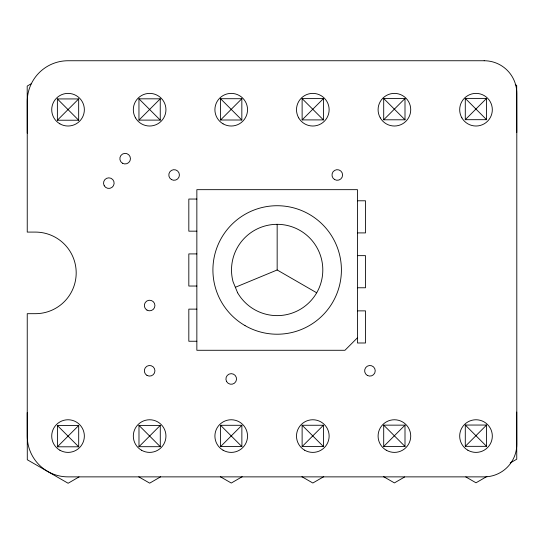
<?xml version="1.0" encoding="UTF-8"?>
<svg xmlns="http://www.w3.org/2000/svg" width="544" height="544" viewBox="0 0 544 544"><rect width="100%" height="100%" fill="white"/><g stroke="black" fill="none" stroke-linecap="round" stroke-linejoin="round"><path stroke-width="0.82" d="M78.669 98.933L57.378 120.224L57.378 98.933L78.669 98.933L78.669 120.224L57.378 120.224M160.249 98.824L138.958 120.115L138.958 98.824L160.249 98.824L160.249 120.115L138.958 120.115M241.835 98.716L220.544 120.006L220.544 98.716L241.835 98.716L241.835 120.006L220.544 120.006M323.415 98.607L302.124 119.904L302.124 98.607L323.415 98.607L323.415 119.904L302.124 119.904M57.406 446.801L78.696 425.51L78.696 446.801L57.406 446.801L57.406 425.51L78.696 425.51M405.001 98.498L383.704 119.796L383.704 98.498L405.001 98.498L405.001 119.796L383.704 119.796M138.985 446.692L160.283 425.401L160.283 446.692L138.985 446.692L138.985 425.401L160.283 425.401M486.581 98.396L465.29 119.687L465.29 98.396L486.581 98.396L486.581 119.687L465.29 119.687M220.572 446.583L241.862 425.292L241.862 446.583L220.572 446.583L220.572 425.292L241.862 425.292M323.415 425.258L302.124 446.549L302.124 425.258L323.415 425.258L323.415 446.549L302.124 446.549M405.001 425.15L383.704 446.447L383.704 425.15L405.001 425.15L405.001 446.447L383.704 446.447M486.581 425.048L465.29 446.338L465.29 425.048L486.581 425.048L486.581 446.338L465.29 446.338M357.469 337.77L344.964 350.282L196.853 350.282L196.853 189.666L357.469 189.666L357.469 342.992L365.5 342.992L365.5 310.869L357.469 310.869M31.566 83.552L27.2 86.081L27.261 133.185M79.03 476.932L68.116 483.256L27.295 459.755L27.227 412.658M160.616 476.823L149.695 483.147L138.761 476.857M242.196 476.714L231.282 483.038L220.347 476.748M323.748 476.687L312.834 483.011L301.9 476.714M404.607 477L394.414 482.902L383.479 476.605M486.914 476.469L476 482.793L465.793 476.918M510.204 462.985L516.759 459.19L516.698 412.087M235.348 287.286L277.161 269.974L316.69 292.794M196.853 199.043L188.822 199.043L188.822 231.166L196.853 231.166M357.469 200.784L365.5 200.784L365.5 232.907L357.469 232.907M196.853 253.912L188.822 253.912L188.822 286.035L196.853 286.035M357.469 255.646L365.5 255.646L365.5 287.769L357.469 287.769M196.853 309.128L188.822 309.128L188.822 341.251L196.853 341.251M515.236 84.599L516.698 85.435L516.759 132.539M486.581 119.687L465.29 98.396M405.001 119.796L383.704 98.498M323.415 119.904L302.124 98.607M241.835 120.006L220.544 98.716M160.249 120.115L138.958 98.824M486.581 446.338L465.29 425.048M78.669 120.224L57.378 98.933M405.001 446.447L383.704 425.15M323.415 446.549L302.124 425.258M220.572 425.292L241.862 446.583M138.985 425.401L160.283 446.692M57.406 425.51L78.696 446.801M277.161 224.325L277.161 269.974M484.16 60.744L68.034 60.744A40.8 40.8 0 0 0 27.241 101.544L27.241 232.091L35.401 232.091A40.8 40.8 0 0 1 76.194 272.891A40.8 40.8 0 0 1 35.401 313.684L27.241 313.684L27.241 436.077A40.8 40.8 0 0 0 68.034 476.87L484.16 476.87A32.64 32.64 0 0 0 516.8 444.23L516.8 93.384A32.64 32.64 0 0 0 484.16 60.744M237.626 292.794L233.07 281.785A45.648 45.648 0 0 1 285.083 225.019A45.648 45.648 0 0 1 314.554 296.154A45.648 45.648 0 0 1 237.626 292.794M104.244 185.783A5.297 5.297 0 0 0 113.424 185.783A5.297 5.297 0 0 0 108.834 177.834A5.297 5.297 0 0 0 104.244 185.783M304.66 450.208A16.32 16.32 0 0 0 329.134 436.077A16.32 16.32 0 0 0 304.66 421.94A16.32 16.32 0 0 0 304.66 450.208M171.455 179.568A5.297 5.297 0 0 0 179.411 174.978A5.297 5.297 0 0 0 171.455 170.388A5.297 5.297 0 0 0 171.455 179.568M334.642 179.568A5.297 5.297 0 0 0 342.598 174.978A5.297 5.297 0 0 0 334.642 170.388A5.297 5.297 0 0 0 334.642 179.568M367.282 375.387A5.297 5.297 0 0 0 375.231 370.797A5.297 5.297 0 0 0 367.282 366.207A5.297 5.297 0 0 0 367.282 375.387M122.502 163.248A5.297 5.297 0 0 0 130.451 158.658A5.297 5.297 0 0 0 122.502 154.068A5.297 5.297 0 0 0 122.502 163.248M467.847 450.208A16.32 16.32 0 0 0 492.32 436.077A16.32 16.32 0 0 0 467.847 421.94A16.32 16.32 0 0 0 467.847 450.208M461.87 117.858A16.32 16.32 0 0 0 490.137 117.858A16.32 16.32 0 0 0 476 93.384A16.32 16.32 0 0 0 461.87 117.858M386.254 450.208A16.32 16.32 0 0 0 410.727 436.077A16.32 16.32 0 0 0 386.254 421.94A16.32 16.32 0 0 0 386.254 450.208M223.067 123.835A16.32 16.32 0 0 0 247.54 109.704A16.32 16.32 0 0 0 223.067 95.567A16.32 16.32 0 0 0 223.067 123.835M226.63 381.609A5.297 5.297 0 0 0 235.817 381.609A5.297 5.297 0 0 0 231.22 373.66A5.297 5.297 0 0 0 226.63 381.609M146.982 375.387A5.297 5.297 0 0 0 154.931 370.797A5.297 5.297 0 0 0 146.982 366.207A5.297 5.297 0 0 0 146.982 375.387M146.982 310.114A5.297 5.297 0 0 0 154.931 305.524A5.297 5.297 0 0 0 146.982 300.934A5.297 5.297 0 0 0 146.982 310.114M380.276 117.858A16.32 16.32 0 0 0 408.544 117.858A16.32 16.32 0 0 0 394.407 93.384A16.32 16.32 0 0 0 380.276 117.858M135.497 117.858A16.32 16.32 0 0 0 163.764 117.858A16.32 16.32 0 0 0 149.627 93.384A16.32 16.32 0 0 0 135.497 117.858M223.067 450.208A16.32 16.32 0 0 0 247.54 436.077A16.32 16.32 0 0 0 223.067 421.94A16.32 16.32 0 0 0 223.067 450.208M141.474 450.208A16.32 16.32 0 0 0 165.947 436.077A16.32 16.32 0 0 0 141.474 421.94A16.32 16.32 0 0 0 141.474 450.208M298.683 117.858A16.32 16.32 0 0 0 326.951 117.858A16.32 16.32 0 0 0 312.814 93.384A16.32 16.32 0 0 0 298.683 117.858M59.881 123.835A16.32 16.32 0 0 0 84.354 109.704A16.32 16.32 0 0 0 59.881 95.567A16.32 16.32 0 0 0 59.881 123.835M59.881 450.208A16.32 16.32 0 0 0 84.354 436.077A16.32 16.32 0 0 0 59.881 421.94A16.32 16.32 0 0 0 59.881 450.208M245.038 325.611A64.246 64.246 0 0 0 341.408 269.974A64.246 64.246 0 0 0 245.038 214.329A64.246 64.246 0 0 0 245.038 325.611"/></g></svg>
